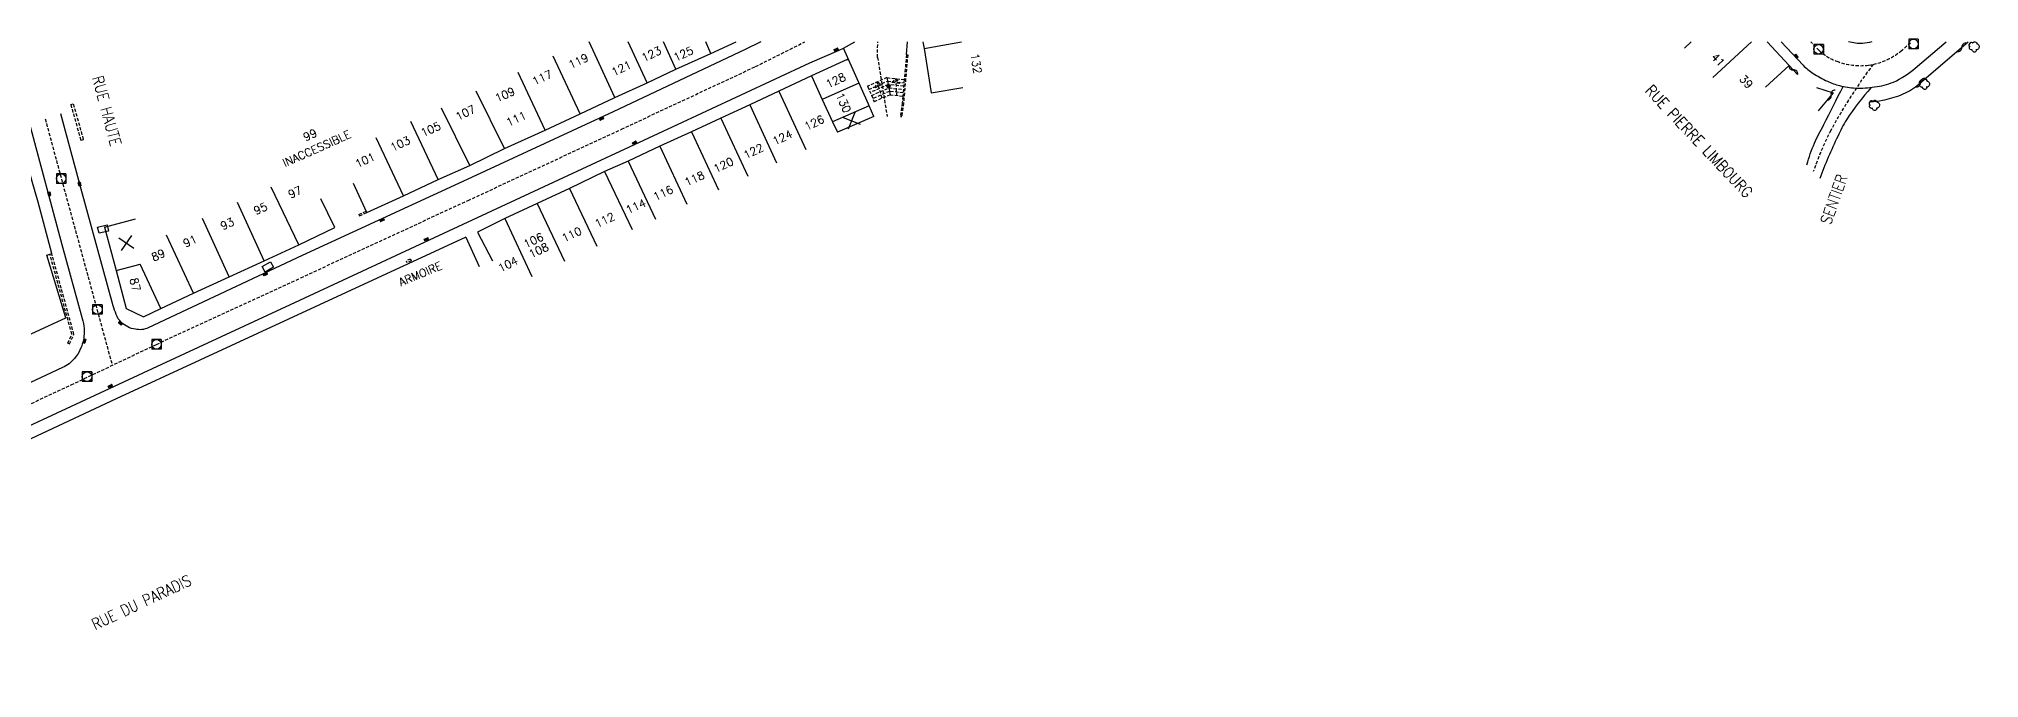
# Model space of a CAD drawing. Header units: millimetres. Extents: x 255000 to 256000, y 143000 to 144000.
# Drawn here: x 255668.8 to 255972, y 143900.5 to 144000.5 of the extents above; entities that cross this region are included whole.
import ezdxf
from ezdxf.enums import TextEntityAlignment as Align

# ---------------------------------------------------------------- set-up
doc = ezdxf.new("R2010")
doc.units = ezdxf.units.MM
doc.linetypes.add('DASHED', pattern=[0.75, 0.5, -0.25])
doc.layers.get('0').update_dxf_attribs({"linetype": 'CONTINUOUS'})
for name, color, linetype in [('W0001', 6, 'DASHED'), ('W0008', 7, 'CONTINUOUS'), ('W0100', 7, 'CONTINUOUS'), ('W0112', 1, 'DASHED'), ('W0300', 7, 'CONTINUOUS'), ('W0310', 3, 'CONTINUOUS'), ('W0322', 7, 'CONTINUOUS'), ('W0400', 7, 'CONTINUOUS'), ('W0420', 7, 'CONTINUOUS'), ('W0984', 7, 'CONTINUOUS'), ('W0989', 7, 'CONTINUOUS'), ('W0991', 7, 'CONTINUOUS'), ('W1102', 7, 'CONTINUOUS'), ('W1471', 7, 'CONTINUOUS')]:
    doc.layers.add(name, color=color, linetype=linetype)
doc.styles.get("Standard").update_dxf_attribs({"font": 'romans.shx', "width": 0.85})

# ---------------------------------------------------------------- blocks, each defined once
blk = doc.blocks.new('t991o')
at = {"color": 0, "linetype": 'Continuous'}
for p, q in [((-1, 1), (1, -1)), ((-1, -1), (1, 1))]:
    blk.add_line(p, q, dxfattribs=at)
blk = doc.blocks.new('t310o')
at = {"color": 0, "linetype": 'Continuous'}
for centre, start, end in [((-0.5, 0.38), 216.8699, 323.1304), ((0.5, -0.37), 36.8699, 143.1303)]:
    blk.add_arc(centre, 0.625, start, end, dxfattribs=at)
blk = doc.blocks.new('t322o')
at = {"color": 0, "linetype": 'Continuous'}
for radius in [0.25, 0.15]:
    blk.add_circle((0, 0), radius, dxfattribs=at)
blk = doc.blocks.new('T300')
for p, q in [((-0.8, 0.51), (-0.86, 0.34)), ((-0.86, 0.34), (-0.86, 0.17)), ((-0.86, 0.17), (-0.74, 0.06)), ((-0.69, 0.63), (-0.8, 0.51)), ((-0.8, -0.06), (-0.74, 0.06)), ((-0.74, 0.06), (-0.69, 0.11)), ((-0.57, 0.69), (-0.69, 0.63)), ((-0.46, 0.69), (-0.57, 0.69)), ((-0.29, 0.63), (-0.46, 0.69)), ((-0.29, 0.63), (-0.17, 0.74)), ((-0.23, 0.57), (-0.29, 0.63)), ((-0.17, 0.74), (-0.06, 0.8)), ((-0.06, 0.8), (0.06, 0.8)), ((0.06, 0.8), (0.23, 0.74)), ((0.23, 0.74), (0.34, 0.63)), ((0.34, 0.63), (0.4, 0.51)), ((0.46, 0.46), (0.34, 0.46)), ((0.4, 0.51), (0.4, 0.46)), ((0.57, 0.4), (0.46, 0.46)), ((0.57, 0.4), (0.69, 0.29)), ((0.69, 0.29), (0.74, 0.17)), ((0.74, 0.06), (0.69, -0.17)), ((0.74, 0.17), (0.74, 0.06)), ((-0.8, -0.17), (-0.8, -0.06)), ((-0.8, -0.23), (-0.8, -0.17)), ((-0.74, -0.34), (-0.8, -0.23)), ((-0.69, -0.4), (-0.74, -0.34)), ((-0.51, -0.46), (-0.69, -0.4)), ((-0.4, -0.46), (-0.51, -0.46)), ((-0.4, -0.46), (-0.34, -0.46)), ((-0.34, -0.46), (-0.34, -0.4)), ((-0.34, -0.51), (-0.34, -0.46)), ((-0.29, -0.63), (-0.34, -0.51)), ((-0.17, -0.74), (-0.29, -0.63)), ((-0.06, -0.8), (-0.17, -0.74)), ((0.06, -0.8), (-0.06, -0.8)), ((0.17, -0.74), (0.06, -0.8)), ((0.23, -0.69), (0.17, -0.74)), ((0.29, -0.46), (0.23, -0.46)), ((0.29, -0.63), (0.23, -0.69)), ((0.46, -0.4), (0.29, -0.46)), ((0.34, -0.51), (0.29, -0.63)), ((0.34, -0.51), (0.34, -0.46)), ((0.57, -0.34), (0.46, -0.4)), ((0.63, -0.29), (0.57, -0.34)), ((0.69, -0.17), (0.63, -0.29))]:
    blk.add_line(p, q)
blk = doc.blocks.new('T420')
for p, q in [((0.75, 0.75), (-0.75, 0.75)), ((-0.75, 0.75), (-0.75, -0.75)), ((0.75, 0.75), (0.75, -0.75)), ((0.75, -0.75), (-0.75, -0.75))]:
    blk.add_line(p, q)
blk.add_ellipse((0, 0), major_axis=(-0.53, 0.53), ratio=1, start_param=3.926991, end_param=10.210176)
blk = doc.blocks.new('T400')
for p, q in [((-0.15, 0.3), (0.15, 0.3)), ((-0.15, -0.25), (-0.15, 0.3)), ((-0.15, 0.15), (0.15, 0.15)), ((-0.15, 0), (0.15, 0)), ((0.15, 0.3), (0.15, -0.25)), ((-0.15, -0.15), (0.15, -0.15)), ((-0.15, -0.25), (-0.15, -0.3)), ((-0.15, -0.3), (0.15, -0.3)), ((0.15, -0.3), (0.15, -0.25))]:
    blk.add_line(p, q)
blk = doc.blocks.new('T1471')
at = {"color": 0, "linetype": 'Continuous', "flags": 128}
blk.add_lwpolyline([(-0.75, -0.5), (-0.75, 0.5), (0.75, 0.5), (0.75, -0.5), (-0.75, -0.5)], dxfattribs=at)

msp = doc.modelspace()

# ---------------------------------------------------------------- linework, layer by layer
at = {"layer": 'W0001'}
for p, q in [((255799.84, 143997.57), (255799.86, 144000)), ((255946.92, 143998.67), (255945.67, 144000)), ((255959.7, 143998.54), (255961.41, 144000)), ((255799.84, 143997.57), (255801.33, 143988.34))]:
    msp.add_line(p, q, dxfattribs=at)
for points in [[(255589.54, 143900.52), (255606.55, 143914.97), (255622.53, 143922.47), (255649.28, 143934.93), (255673.85, 143946.38), (255687.18, 143952.71), (255709.74, 143963.12), (255735.85, 143975.2), (255759.82, 143986.34), (255780.77, 143996.13), (255788.49, 144000)], [(255669.78, 143987.94), (255672.94, 143976.28), (255680.26, 143949.42)]]:
    msp.add_lwpolyline(points, dxfattribs=at)
for points in [[(255946.92, 143998.67, 0.106053), (255949.73, 143996.96, 0.120814), (255954.68, 143996.34, 0.13548), (255959.7, 143998.54)], [(255946.04, 143979.71, -0.036032), (255948.77, 143986.15, -0.036059), (255955.39, 143996.47)]]:
    msp.add_lwpolyline(points, format="xyb", dxfattribs=at)
at = {"layer": 'W0008'}
for p, q in [((255781.59, 144000), (255779.17, 143998.78)), ((255789.27, 143996.69), (255793.83, 143998.71)), ((255793.83, 143998.71), (255794.49, 143999.03)), ((255794.49, 143999.03), (255796.3, 144000)), ((255795.34, 143997.13), (255794.49, 143999.03)), ((255804.35, 143998.01), (255804.54, 144000)), ((255941.02, 144000), (255944.45, 143996.34))]:
    msp.add_line(p, q, dxfattribs=at)
for points in [[(255779.17, 143998.78), (255758.52, 143989.07), (255734.36, 143977.87), (255709.92, 143966.59), (255685.89, 143955.28, -0.154925), (255683.87, 143955.07, -0.154903), (255681.67, 143956.14, -0.097572), (255680.87, 143957.38, -0.03128), (255680.43, 143958.75), (255675.42, 143976.99), (255672.23, 143988.72)], [(255944.45, 143996.34, 0.042467), (255946.02, 143995.07, 0.042796), (255948.24, 143993.83, 0.045274), (255950.16, 143993.15, 0.048658), (255952.63, 143992.78, 0.050764), (255955.62, 143992.94, 0.064694), (255958.57, 143993.71, 0.07369), (255961.96, 143995.87), (255966.8, 144000)], [(255955.2, 144000, -0.064173), (255953.74, 143999.74, -0.074614), (255951.55, 144000)], [(255607.32, 143911.8, -0.024009), (255608, 143912.27, -0.030227), (255608.61, 143912.61), (255634.71, 143924.87), (255662.64, 143937.84), (255686.53, 143948.95), (255709.56, 143959.64), (255737.35, 143972.53), (255767.78, 143986.72), (255789.27, 143996.69)], [(255945.04, 143980.79, -0.032286), (255946.22, 143984.15, -0.020842), (255946.93, 143985.63, 0.004775), (255947.7, 143987.08, 0.000147), (255950.69, 143993.03)], [(255955.1, 143992.86, 0.033446), (255951.21, 143987.81, 0.027094), (255949.85, 143985.22, 0.020792), (255947.04, 143978.62)], [(255667.33, 143987.16), (255672.41, 143968.32), (255675.55, 143956.76, -0.111999), (255675.8, 143953.57, -0.124467), (255674.36, 143950.5, -0.114864), (255672.5, 143949.08), (255647.93, 143937.59), (255621.4, 143925.26), (255606.55, 143918.42, 0.031797), (255605.09, 143917.67, 0.041275), (255603.4, 143916.41)]]:
    msp.add_lwpolyline(points, format="xyb", dxfattribs=at)
at = {"layer": 'W0100'}
for p, q in [((255938.81, 144000), (255942.25, 143996.31)), ((255795.1, 143997.24), (255795.34, 143997.13)), ((255798.41, 143990.23), (255795.34, 143997.13)), ((255942.25, 143996.31), (255938.59, 143992.9)), ((255808.22, 143992.05), (255813.15, 143992.84)), ((255799.24, 143988.34), (255793.56, 143985.86)), ((255720.03, 143973.31), (255717.95, 143977.86)), ((255715.02, 143970.97), (255712.85, 143975.48)), ((255679.05, 143971.02), (255683.88, 143972.31)), ((255735.51, 143969.44), (255737.6, 143964.9)), ((255737.31, 143970.27), (255739.66, 143965.78))]:
    msp.add_line(p, q, dxfattribs=at)
for points in [[(255720.03, 143973.31), (255725.78, 143975.94), (255731.17, 143978.48), (255736.14, 143980.65), (255741.55, 143983.33), (255747.92, 143986.17), (255753.37, 143988.72), (255758.81, 143991.28), (255763.82, 143993.6), (255768.33, 143995.73), (255773.81, 143998.2), (255777.73, 144000)], [(255806.93, 144000), (255807.12, 143998.95), (255808.22, 143992.05)], [(255795.1, 143997.24), (255789.51, 143994.67), (255784.42, 143992.27), (255779.87, 143990.17), (255775.34, 143988.06), (255770.78, 143985.92), (255765.8, 143983.67), (255760.86, 143981.34), (255757.18, 143979.71), (255751.69, 143977.09), (255746.66, 143974.74), (255741.6, 143972.37), (255737.31, 143970.27)], [(255799.24, 143988.34), (255798.52, 143989.98), (255798.41, 143990.23)], [(255623.96, 143934.16), (255629.6, 143936.76), (255635, 143939.23), (255640.47, 143941.76), (255645.88, 143944.23), (255651.39, 143946.83), (255656.8, 143949.4), (255662.25, 143951.92), (255673.02, 143956.84), (255670.05, 143966.65), (255670.81, 143966.89), (255668.7, 143974.91), (255667.75, 143978.14), (255665.42, 143986.71)], [(255679.05, 143971.02), (255680.86, 143964.25), (255682.44, 143958.29), (255685.15, 143957.03), (255687.83, 143958.32), (255692.95, 143960.7), (255698.54, 143963.28), (255703.99, 143965.78), (255709.4, 143968.28), (255715.02, 143970.97)], [(255735.51, 143969.44), (255693.96, 143950.24), (255680.89, 143944.17), (255639.48, 143924.82)]]:
    msp.add_lwpolyline(points, dxfattribs=at)
at = {"layer": 'W0112'}
for p, q in [((255804.35, 143998.01), (255804.01, 143994.1)), ((255804.35, 143998.01), (255804.55, 143997.99)), ((255801.31, 143994.4), (255798.27, 143993.05)), ((255798.27, 143993.05), (255798.27, 143993.05)), ((255798.27, 143993.05), (255799.33, 143990.63)), ((255798.48, 143992.57), (255801.41, 143993.87)), ((255801.5, 143993.33), (255798.69, 143992.08)), ((255798.9, 143991.6), (255801.6, 143992.8)), ((255801.69, 143992.26), (255799.11, 143991.12)), ((255800.56, 143991.18), (255799.79, 143993.72)), ((255801.31, 143994.4), (255804.01, 143994.1)), ((255801.41, 143993.87), (255803.97, 143993.58)), ((255803.92, 143993.06), (255801.5, 143993.33)), ((255801.6, 143992.8), (255803.88, 143992.54)), ((255803.83, 143992.02), (255801.69, 143992.26)), ((255802.66, 143994.25), (255802.79, 143991.61)), ((255804.01, 143994.1), (255803.79, 143991.5)), ((255673.78, 143990.18), (255674.17, 143990.29)), ((255673.78, 143990.18), (255675.37, 143984.59)), ((255674.17, 143990.29), (255675.75, 143984.7)), ((255801.79, 143991.73), (255799.33, 143990.63)), ((255801.79, 143991.73), (255803.79, 143991.5)), ((255803.41, 143988.34), (255803.61, 143988.31)), ((255675.75, 143984.7), (255675.37, 143984.59)), ((255718.8, 143973.02), (255719.93, 143973.52)), ((255718.8, 143973.02), (255718.91, 143972.79)), ((255718.91, 143972.79), (255720.03, 143973.31)), ((255726.88, 143966.04), (255726.19, 143965.76)), ((255726.19, 143965.76), (255726.3, 143965.48)), ((255726.99, 143965.77), (255726.3, 143965.48)), ((255726.88, 143966.04), (255726.99, 143965.77)), ((255673.32, 143952.89), (255673.59, 143952.77))]:
    msp.add_line(p, q, dxfattribs=at)
for points in [[(255804.55, 143997.99), (255803.89, 143990.43), (255803.61, 143988.31)], [(255799.79, 143993.72), (255800.54, 143993.32), (255799.44, 143992.82), (255799.79, 143993.72)], [(255802.66, 143994.25), (255803.3, 143993.48), (255802.09, 143993.62), (255802.66, 143994.25)], [(255803.79, 143991.5), (255803.7, 143990.46), (255803.41, 143988.34)], [(255673.32, 143952.89), (255673.95, 143954.29), (255670.52, 143966.8)], [(255673.59, 143952.77), (255674.27, 143954.27), (255670.81, 143966.89)]]:
    msp.add_lwpolyline(points, dxfattribs=at)
at = {"layer": 'W0310'}
msp.add_line((255943.59, 143994.89), (255942.25, 143996.31), dxfattribs=at)
msp.add_lwpolyline([(255954.99, 143990.6, 0.032551), (255956.83, 143990.88, 0.047469), (255959.75, 143991.71, 0.076277), (255962.28, 143993.19), (255970.25, 144000)], format="xyb", dxfattribs=at)
msp.add_lwpolyline([(255946.53, 143992.88), (255949.12, 143992.04), (255946.81, 143989.2)], dxfattribs=at)
at = {"layer": 'W0322'}
msp.add_line((255801.31, 143994.4), (255801.79, 143991.73), dxfattribs=at)
at = {"layer": 'W1102'}
for p, q in [((255758.81, 143991.28), (255754.78, 144000)), ((255763.82, 143993.6), (255760.86, 144000)), ((255768.33, 143995.73), (255766.41, 144000)), ((255773.81, 143998.2), (255773, 144000)), ((255807.12, 143998.95), (255812.97, 144000)), ((255926.95, 144000), (255925.9, 143999.03)), ((255936.36, 144000), (255930.35, 143994.41)), ((255753.37, 143988.72), (255749.13, 143997.78)), ((255741.55, 143983.33), (255737.11, 143992.29)), ((255747.92, 143986.17), (255743.68, 143995.23)), ((255784.42, 143992.27), (255788.61, 143983.19)), ((255789.51, 143994.67), (255791.19, 143991)), ((255796.93, 143993.55), (255791.19, 143991)), ((255736.14, 143980.65), (255731.7, 143989.61)), ((255779.87, 143990.17), (255784.06, 143981.09)), ((255791.19, 143991), (255792.81, 143987.48)), ((255798.52, 143989.98), (255792.81, 143987.48)), ((255731.17, 143978.48), (255726.91, 143987.53)), ((255775.34, 143988.06), (255779.57, 143979)), ((255792.81, 143987.48), (255793.56, 143985.86)), ((255725.78, 143975.94), (255721.52, 143984.99)), ((255765.8, 143983.67), (255770.06, 143974.62)), ((255770.78, 143985.92), (255775.01, 143976.86)), ((255793.56, 143985.86), (255793.56, 143985.86)), ((255760.86, 143981.34), (255765.12, 143972.3)), ((255709.4, 143968.28), (255705.08, 143977.3)), ((255751.69, 143977.09), (255756, 143968.07)), ((255757.18, 143979.71), (255761.49, 143970.68)), ((255703.99, 143965.78), (255699.82, 143974.87)), ((255746.66, 143974.74), (255750.9, 143965.69)), ((255698.54, 143963.28), (255694.36, 143972.36)), ((255741.6, 143972.37), (255745.84, 143963.32)), ((255692.95, 143960.7), (255688.74, 143969.77)), ((255680.86, 143964.25), (255684.62, 143965.25)), ((255687.83, 143958.32), (255684.62, 143965.25))]:
    msp.add_line(p, q, dxfattribs=at)

# ---------------------------------------------------------------- block references
at = {"layer": 'W0300'}
for p in [(255971.22, 143999.2), (255963.46, 143993.35), (255955.64, 143990.06)]:
    msp.add_blockref('T300', p, dxfattribs=at)
at = {"layer": 'W0310'}
for p, rotation in [((255969.24, 143999.14), 220.5420171493801), ((255942.92, 143995.6), 313.4509767307991), ((255948.82, 143991.67), 50.9607963607395), ((255962.78, 143993.62), 220.5420171493801)]:
    msp.add_blockref('t310o', p, dxfattribs=dict(at, rotation=rotation))
at = {"layer": 'W0322', "rotation": 190.0858211496997}
msp.add_blockref('t322o', (255801.55, 143993.06), dxfattribs=at)
at = {"layer": 'W0400'}
for p, rotation in [((255793.38, 143998.77), 115.7195590753906), ((255943.34, 143997.76), 42.59754117891145), ((255756.7, 143987.99), 294.828374661822), ((255761.87, 143984.21), 116.848643986707), ((255675.14, 143977.74), 194.1036842546707), ((255670.42, 143976.23), 14.31851920359144), ((255722.41, 143972.14), 291.5060067249877), ((255729.35, 143969.13), 115.6177892567574), ((255704.19, 143963.67), 115.6570765048633), ((255681.54, 143956.03), 226.267659773286), ((255675.91, 143953.25), 343.7502056486853), ((255679.98, 143946.19), 115.2526200229718)]:
    msp.add_blockref('T400', p, dxfattribs=dict(at, rotation=rotation))
at = {"layer": 'W0420'}
for p in [(255946.86, 143998.84), (255961.7, 143999.65), (255672.28, 143978.62), (255677.93, 143958.16), (255687.18, 143952.71), (255676.33, 143947.65)]:
    msp.add_blockref('T420', p, dxfattribs=at)
at = {"layer": 'W0991'}
for p, rotation in [((255795.79, 143987.65), 293.3555579760465), ((255682.45, 143968.54), 280.0079799882072)]:
    msp.add_blockref('t991o', p, dxfattribs=dict(at, rotation=rotation))
at = {"layer": 'W1471'}
for p, rotation in [((255678.82, 143970.72), 12.61510349229076), ((255704.57, 143964.82), 29.67396539726117)]:
    msp.add_blockref('T1471', p, dxfattribs=dict(at, rotation=rotation))

# ---------------------------------------------------------------- texts
at = {"layer": 'W0984'}
for s, rotation, p in [('INACCESSIBLE', 24.1578, (255712.21, 143983.32)), ('ARMOIRE', 22.716, (255728.4, 143963.73))]:
    msp.add_text(s, height=1.25, rotation=rotation, dxfattribs=at).set_placement(p, align=Align.MIDDLE)
at = {"layer": 'W0989'}
for s, rotation, width, p in [('RUE HAUTE', 285.084, 0.857143, (255679.41, 143989.22)), ('RUE PIERRE LIMBOURG', 313.2468, 0.857143, (255928.19, 143984.47)), ('SENTIER', 70.6491, 0.857143, (255949.26, 143975.39)), ('RUE DU PARADIS', 25.1821, 0.85, (255684.83, 143912.39))]:
    msp.add_text(s, height=1.75, rotation=rotation, dxfattribs=dict(at, width=width)).set_placement(p, align=Align.MIDDLE)
at = {"layer": 'W0991'}
for s, rotation, p in [('123', 25.3008, (255764.49, 143998.09)), ('125', 24.2046, (255769.49, 143998.12)), ('117', 25.101, (255747.42, 143994.41)), ('119', 25.1658, (255753.09, 143996.98)), ('121', 24.8301, (255759.82, 143995.86)), ('132', 279.054, (255815.25, 143996.61)), ('41', 313.9209, (255931.16, 143997.19)), ('109', 24.0525, (255741.62, 143991.75)), ('128', 24.6672, (255793.3, 143993.97)), ('39', 312.9435, (255935.56, 143993.78)), ('107', 26.3403, (255735.45, 143988.92)), ('130', 293.9967, (255794.53, 143990.47)), ('99', 24.9939, (255711.18, 143985.45)), ('105', 23.5719, (255730.02, 143986.33)), ('111', 24.102, (255743.37, 143987.98)), ('126', 25.2828, (255789.94, 143987.35)), ('103', 25.2405, (255725.26, 143984.06)), ('122', 25.0524, (255780.44, 143982.9)), ('124', 24.7518, (255784.97, 143985.05)), ('101', 24.5979, (255719.76, 143981.5)), ('120', 25.0551, (255775.76, 143980.75)), ('97', 25.6095, (255708.82, 143976.5)), ('116', 25.227, (255766.33, 143976.37)), ('118', 24.3828, (255771.23, 143978.63)), ('95', 24.7869, (255703.43, 143973.93)), ('114', 23.9256, (255762.07, 143974.29)), ('93', 24.6744, (255698.23, 143971.55)), ('112', 25.4997, (255757.2, 143972.14)), ('91', 24.7635, (255692.41, 143968.84)), ('106', 25.0893, (255746.08, 143968.96)), ('108', 25.0893, (255746.88, 143967.39)), ('110', 25.011, (255752.04, 143969.89)), ('89', 24.8985, (255687.45, 143966.66)), ('104', 26.9145, (255742.09, 143965.21)), ('87', 284.868, (255683.85, 143962.04))]:
    msp.add_text(s, height=1.25, rotation=rotation, dxfattribs=at).set_placement(p, align=Align.MIDDLE)

doc.saveas('drawing.dxf')
